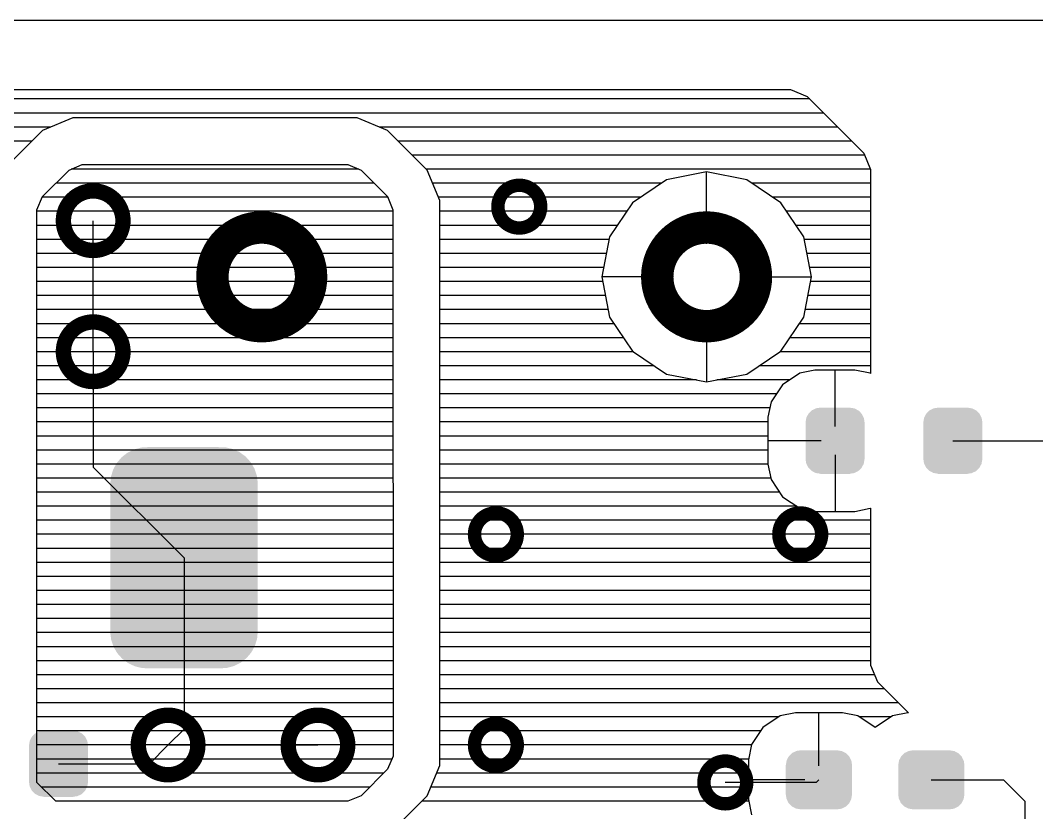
# Model space of a CAD drawing. Extents: x 295 to 953, y 10 to 290.
# Drawn here: x 756.46 to 784.03, y 248.5 to 270 of the extents above; entities that cross this region are included whole.
import ezdxf

# ---------------------------------------------------------------- set-up
doc = ezdxf.new("R2010")
doc.units = 0
doc.header["$LTSCALE"] = 5
doc.header["$MEASUREMENT"] = 0
doc.layers.get('0').update_dxf_attribs({"linetype": 'CONTINUOUS', "lineweight": 25})

msp = doc.modelspace()

# ---------------------------------------------------------------- linework, layer by layer
for p, q in [((586.482, 270), (794.478, 270)), ((586.482, 270), (794.478, 270)), ((664.917, 268.12), (777.358, 268.12)), ((777.358, 268.12), (777.805, 267.932)), ((777.876, 267.866), (709.342, 267.866)), ((777.805, 267.932), (779.339, 266.398)), ((778.257, 267.485), (710.536, 267.485)), ((757.891, 267.358), (757.069, 267.013)), ((765.598, 267.358), (757.891, 267.358)), ((766.421, 267.013), (765.598, 267.358)), ((757.277, 267.104), (739.289, 267.104)), ((757.069, 267.013), (755.992, 265.936)), ((778.638, 267.104), (766.213, 267.104)), ((767.498, 265.936), (766.421, 267.013)), ((756.774, 266.723), (739.791, 266.723)), ((779.019, 266.723), (766.715, 266.723)), ((779.365, 266.342), (767.096, 266.342)), ((779.339, 266.398), (779.527, 265.951)), ((757.785, 265.936), (758.145, 266.088)), ((758.145, 266.088), (759.964, 266.088)), ((759.964, 266.088), (765.344, 266.088)), ((765.344, 266.088), (765.705, 265.936)), ((757.069, 265.219), (757.785, 265.936)), ((765.649, 265.961), (757.841, 265.961)), ((765.705, 265.936), (766.421, 265.219)), ((779.522, 265.961), (767.477, 265.961)), ((767.838, 265.113), (767.498, 265.936)), ((775.077, 265.885), (773.99, 265.671)), ((775.077, 263.939), (775.077, 265.885)), ((776.169, 265.671), (775.077, 265.885)), ((779.527, 265.951), (779.527, 260.419)), ((766.065, 265.58), (757.424, 265.58)), ((773.853, 265.58), (767.65, 265.58)), ((773.99, 265.671), (773.065, 265.052)), ((777.094, 265.052), (776.169, 265.671)), ((779.527, 265.58), (776.306, 265.58)), ((756.916, 264.859), (757.069, 265.219)), ((766.431, 265.199), (757.058, 265.199)), ((766.421, 265.219), (766.568, 264.859)), ((773.284, 265.199), (767.808, 265.199)), ((779.527, 265.199), (776.875, 265.199)), ((767.843, 249.786), (767.838, 265.113)), ((773.065, 265.052), (772.446, 264.127)), ((777.714, 264.127), (777.094, 265.052)), ((756.916, 250.34), (756.916, 264.859)), ((766.573, 264.818), (756.916, 264.818)), ((766.568, 264.859), (766.573, 250.04)), ((772.908, 264.818), (767.843, 264.818)), ((779.527, 264.818), (777.251, 264.818)), ((766.573, 264.437), (756.916, 264.437)), ((758.44, 261.008), (758.44, 264.564)), ((772.654, 264.437), (767.843, 264.437)), ((779.527, 264.437), (777.505, 264.437)), ((772.446, 264.127), (772.232, 263.04)), ((777.927, 263.04), (777.714, 264.127)), ((766.573, 264.056), (756.916, 264.056)), ((772.436, 264.056), (767.843, 264.056)), ((779.527, 264.056), (777.724, 264.056)), ((766.573, 263.675), (756.916, 263.675)), ((772.359, 263.675), (767.843, 263.675)), ((779.527, 263.675), (777.8, 263.675)), ((766.573, 263.294), (756.916, 263.294)), ((772.283, 263.294), (767.843, 263.294)), ((779.527, 263.294), (777.876, 263.294)), ((774.178, 263.04), (772.232, 263.04)), ((772.232, 263.04), (772.446, 261.948)), ((775.981, 263.04), (777.927, 263.04)), ((777.714, 261.948), (777.927, 263.04)), ((766.573, 262.913), (756.916, 262.913)), ((772.258, 262.913), (767.843, 262.913)), ((779.527, 262.913), (777.902, 262.913)), ((766.573, 262.532), (756.916, 262.532)), ((772.334, 262.532), (767.843, 262.532)), ((779.527, 262.532), (777.825, 262.532)), ((766.573, 262.151), (756.916, 262.151)), ((772.41, 262.151), (767.843, 262.151)), ((772.446, 261.948), (773.065, 261.023)), ((775.077, 262.136), (775.077, 260.19)), ((777.094, 261.023), (777.714, 261.948)), ((779.527, 262.151), (777.749, 262.151)), ((766.573, 261.77), (756.916, 261.77)), ((772.568, 261.77), (767.843, 261.77)), ((779.527, 261.77), (777.592, 261.77)), ((766.573, 261.389), (756.916, 261.389)), ((772.822, 261.389), (767.843, 261.389)), ((779.527, 261.389), (777.338, 261.389)), ((766.573, 261.008), (756.916, 261.008)), ((758.44, 261.008), (758.44, 257.879)), ((773.091, 261.008), (767.843, 261.008)), ((773.065, 261.023), (773.99, 260.403)), ((776.169, 260.403), (777.094, 261.023)), ((779.527, 261.008), (777.068, 261.008)), ((766.573, 260.627), (756.916, 260.627)), ((773.66, 260.627), (767.843, 260.627)), ((779.527, 260.627), (776.5, 260.627)), ((778.018, 260.51), (777.607, 260.424)), ((779.1, 260.51), (778.018, 260.51)), ((778.562, 258.976), (778.562, 260.51)), ((779.512, 260.424), (779.1, 260.51)), ((766.573, 260.246), (756.916, 260.246)), ((774.803, 260.246), (767.843, 260.246)), ((773.99, 260.403), (775.077, 260.19)), ((775.077, 260.19), (776.169, 260.403)), ((777.333, 260.246), (775.357, 260.246)), ((777.607, 260.424), (777.14, 260.114)), ((779.527, 260.419), (779.512, 260.424)), ((777.14, 260.114), (776.825, 259.647)), ((766.573, 259.865), (756.916, 259.865)), ((776.972, 259.865), (767.843, 259.865)), ((766.573, 259.484), (756.916, 259.484)), ((776.794, 259.484), (767.843, 259.484)), ((776.825, 259.647), (776.743, 259.23)), ((776.743, 259.23), (776.743, 257.955)), ((766.573, 259.103), (756.916, 259.103)), ((776.743, 259.103), (767.843, 259.103)), ((766.573, 258.722), (756.916, 258.722)), ((776.743, 258.722), (767.843, 258.722)), ((778.181, 258.595), (776.743, 258.595)), ((781.757, 258.595), (789.073, 258.595)), ((766.573, 258.341), (756.916, 258.341)), ((776.743, 258.341), (767.843, 258.341)), ((778.562, 258.214), (778.562, 256.675)), ((766.573, 257.96), (756.916, 257.96)), ((758.44, 257.879), (760.904, 255.42)), ((776.743, 257.96), (767.843, 257.96)), ((776.743, 257.955), (776.825, 257.538)), ((766.573, 257.579), (756.916, 257.579)), ((776.82, 257.579), (767.843, 257.579)), ((776.825, 257.538), (777.14, 257.071)), ((766.573, 257.198), (756.916, 257.198)), ((777.058, 257.198), (767.843, 257.198)), ((777.14, 257.071), (777.607, 256.761)), ((766.573, 256.817), (756.916, 256.817)), ((777.526, 256.817), (767.843, 256.817)), ((777.607, 256.761), (778.018, 256.675)), ((778.018, 256.675), (779.1, 256.675)), ((779.1, 256.675), (779.512, 256.761)), ((779.512, 256.761), (779.522, 256.766)), ((779.522, 256.766), (779.522, 252.88)), ((766.573, 256.436), (756.916, 256.436)), ((779.522, 256.436), (767.843, 256.436)), ((766.573, 256.055), (756.916, 256.055)), ((779.522, 256.055), (767.843, 256.055)), ((766.573, 255.674), (756.916, 255.674)), ((779.522, 255.674), (767.843, 255.674)), ((766.573, 255.293), (756.916, 255.293)), ((760.904, 255.42), (760.904, 250.767)), ((779.522, 255.293), (767.843, 255.293)), ((766.573, 254.912), (756.916, 254.912)), ((779.522, 254.912), (767.843, 254.912)), ((766.573, 254.531), (756.916, 254.531)), ((779.522, 254.531), (767.843, 254.531)), ((766.573, 254.15), (756.916, 254.15)), ((779.522, 254.15), (767.843, 254.15)), ((766.573, 253.769), (756.916, 253.769)), ((779.522, 253.769), (767.843, 253.769)), ((766.573, 253.388), (756.916, 253.388)), ((779.522, 253.388), (767.843, 253.388)), ((766.573, 253.007), (756.916, 253.007)), ((779.522, 253.007), (767.843, 253.007)), ((779.522, 252.88), (779.522, 252.504)), ((766.573, 252.626), (756.916, 252.626)), ((779.522, 252.626), (767.843, 252.626)), ((766.573, 252.245), (756.916, 252.245)), ((779.634, 252.245), (767.843, 252.245)), ((779.522, 252.504), (779.71, 252.057)), ((779.71, 252.057), (780.553, 251.214)), ((766.573, 251.864), (756.916, 251.864)), ((779.903, 251.864), (767.843, 251.864)), ((766.573, 251.483), (756.916, 251.483)), ((780.284, 251.483), (767.843, 251.483)), ((777.074, 251.132), (776.606, 250.818)), ((777.49, 251.214), (777.074, 251.132)), ((778.765, 251.214), (777.49, 251.214)), ((778.125, 249.776), (778.125, 251.214)), ((779.182, 251.132), (778.765, 251.214)), ((779.649, 250.818), (779.182, 251.132)), ((780.122, 251.132), (779.654, 250.818)), ((780.538, 251.214), (780.122, 251.132)), ((780.553, 251.214), (780.538, 251.214)), ((766.573, 251.102), (756.916, 251.102)), ((777.028, 251.102), (767.843, 251.102)), ((780.076, 251.102), (779.227, 251.102)), ((766.573, 250.721), (756.916, 250.721)), ((760.904, 250.767), (760.472, 250.34)), ((776.54, 250.721), (767.843, 250.721)), ((776.606, 250.818), (776.296, 250.35)), ((779.654, 250.818), (779.649, 250.812)), ((779.649, 250.812), (779.649, 250.818)), ((766.573, 250.34), (756.916, 250.34)), ((756.916, 249.324), (756.916, 250.34)), ((759.964, 249.832), (760.472, 250.34)), ((760.472, 250.34), (764.536, 250.34)), ((776.291, 250.34), (767.843, 250.34)), ((776.296, 250.35), (776.21, 249.939)), ((766.573, 250.04), (766.421, 249.68)), ((766.538, 249.959), (756.916, 249.959)), ((757.5, 249.832), (759.964, 249.832)), ((767.498, 248.963), (767.843, 249.786)), ((776.215, 249.959), (767.843, 249.959)), ((776.21, 249.939), (776.21, 248.857)), ((766.319, 249.578), (756.916, 249.578)), ((766.421, 249.68), (765.705, 248.963)), ((776.21, 249.578), (767.752, 249.578)), ((757.424, 248.816), (756.916, 249.324)), ((778.054, 249.324), (775.585, 249.324)), ((777.744, 249.395), (776.21, 249.395)), ((778.125, 249.395), (778.054, 249.324)), ((781.173, 249.395), (783.134, 249.395)), ((783.134, 249.395), (783.713, 248.816)), ((765.938, 249.197), (757.043, 249.197)), ((765.705, 248.963), (765.344, 248.816)), ((766.421, 247.886), (767.498, 248.963)), ((776.21, 249.197), (767.594, 249.197)), ((765.344, 248.816), (757.424, 248.816)), ((765.344, 248.816), (757.424, 248.816)), ((776.22, 248.816), (767.35, 248.816)), ((776.21, 248.857), (776.296, 248.445)), ((783.713, 248.816), (783.713, 244.244))]:
    msp.add_line(p, q)
for points, const_width in [([(759.248, 264.564, -1), (757.632, 264.564, -1)], 0.417), ([(770.578, 264.945, -1), (769.417, 264.945, -1)], 0.363), ([(764.351, 263.04, -1), (761.674, 263.04, -1)], 0.879), ([(776.416, 263.04, -1), (773.739, 263.04, -1)], 0.879), ([(759.248, 261.008, -1), (757.632, 261.008, -1)], 0.417), ([(769.943, 256.055, -1), (768.782, 256.055, -1)], 0.363), ([(778.198, 256.055, -1), (777.037, 256.055, -1)], 0.363), ([(761.28, 250.34, -1), (759.664, 250.34, -1)], 0.417), ([(765.344, 250.34, -1), (763.728, 250.34, -1)], 0.417), ([(769.943, 250.34, -1), (768.782, 250.34, -1)], 0.363), ([(776.166, 249.324, -1), (775.005, 249.324, -1)], 0.363)]:
    msp.add_lwpolyline(points, format="xyb", close=True, dxfattribs=dict(const_width=const_width))
for points in [[(779.279, 259.333), (779.201, 259.412), (777.843, 259.333), (777.926, 259.412)], [(779.201, 259.412), (779.185, 259.42), (777.926, 259.412), (777.934, 259.42)], [(779.185, 259.42), (779.089, 259.471), (777.934, 259.42), (778.04, 259.471)], [(779.089, 259.471), (779.063, 259.475), (778.04, 259.471), (778.049, 259.475)], [(779.063, 259.475), (778.963, 259.491), (778.049, 259.475), (778.161, 259.491)], [(778.963, 259.491), (778.963, 259.494), (778.161, 259.491), (778.161, 259.494)], [(782.474, 259.333), (782.397, 259.412), (781.038, 259.333), (781.121, 259.412)], [(782.397, 259.412), (782.381, 259.42), (781.121, 259.412), (781.13, 259.42)], [(782.381, 259.42), (782.284, 259.471), (781.13, 259.42), (781.235, 259.471)], [(782.284, 259.471), (782.258, 259.475), (781.235, 259.471), (781.244, 259.475)], [(782.258, 259.475), (782.159, 259.491), (781.244, 259.475), (781.356, 259.491)], [(782.159, 259.491), (782.159, 259.494), (781.356, 259.491), (781.356, 259.494)], [(779.362, 259.095), (779.345, 259.207), (777.762, 259.095), (777.781, 259.207)], [(779.345, 259.207), (779.339, 259.22), (777.781, 259.207), (777.783, 259.22)], [(779.339, 259.22), (779.29, 259.321), (777.783, 259.22), (777.837, 259.321)], [(779.29, 259.321), (779.279, 259.333), (777.837, 259.321), (777.843, 259.333)], [(782.557, 259.095), (782.54, 259.207), (780.957, 259.095), (780.976, 259.207)], [(782.54, 259.207), (782.534, 259.22), (780.976, 259.207), (780.978, 259.22)], [(782.534, 259.22), (782.485, 259.321), (780.978, 259.22), (781.032, 259.321)], [(782.485, 259.321), (782.474, 259.333), (781.032, 259.321), (781.038, 259.333)], [(779.362, 259.093), (779.362, 259.095), (777.762, 259.093), (777.762, 259.095)], [(779.362, 258.097), (779.362, 259.093), (777.762, 258.097), (777.762, 259.093)], [(782.557, 259.093), (782.557, 259.095), (780.957, 259.093), (780.957, 259.095)], [(782.557, 258.097), (782.557, 259.093), (780.957, 258.097), (780.957, 259.093)], [(762.414, 258.283), (762.252, 258.358), (759.4, 258.283), (759.55, 258.358)], [(762.252, 258.358), (762.231, 258.368), (759.55, 258.358), (759.587, 258.368)], [(762.231, 258.368), (762.053, 258.41), (759.587, 258.368), (759.744, 258.41)], [(762.053, 258.41), (762.035, 258.414), (759.744, 258.41), (759.816, 258.414)], [(762.035, 258.414), (761.833, 258.42), (759.816, 258.414), (759.917, 258.42)], [(759.974, 258.42), (759.945, 258.421), (759.917, 258.42), (759.945, 258.421)], [(762.711, 258.014), (762.594, 258.144), (759.1, 258.014), (759.211, 258.144)], [(762.594, 258.144), (762.576, 258.164), (759.211, 258.144), (759.236, 258.164)], [(762.576, 258.164), (762.434, 258.268), (759.236, 258.164), (759.369, 258.268)], [(762.434, 258.268), (762.414, 258.283), (759.369, 258.268), (759.4, 258.283)], [(779.362, 258.095), (779.362, 258.097), (777.762, 258.095), (777.762, 258.097)], [(779.343, 257.983), (779.362, 258.095), (777.779, 257.983), (777.762, 258.095)], [(782.557, 258.095), (782.557, 258.097), (780.957, 258.095), (780.957, 258.097)], [(782.538, 257.983), (782.557, 258.095), (780.974, 257.983), (780.957, 258.095)], [(762.879, 257.65), (762.823, 257.814), (758.932, 257.65), (758.983, 257.814)], [(762.823, 257.814), (762.813, 257.841), (758.983, 257.814), (758.997, 257.841)], [(762.813, 257.841), (762.725, 257.991), (758.997, 257.841), (759.08, 257.991)], [(762.725, 257.991), (762.711, 258.014), (759.08, 257.991), (759.1, 258.014)], [(779.341, 257.97), (779.343, 257.983), (777.785, 257.97), (777.779, 257.983)], [(779.287, 257.869), (779.341, 257.97), (777.834, 257.869), (777.785, 257.97)], [(779.281, 257.857), (779.287, 257.869), (777.845, 257.857), (777.834, 257.869)], [(779.198, 257.778), (779.281, 257.857), (777.923, 257.778), (777.845, 257.857)], [(779.19, 257.77), (779.198, 257.778), (777.939, 257.77), (777.923, 257.778)], [(779.084, 257.719), (779.19, 257.77), (778.035, 257.719), (777.939, 257.77)], [(782.536, 257.97), (782.538, 257.983), (780.981, 257.97), (780.974, 257.983)], [(782.483, 257.869), (782.536, 257.97), (781.03, 257.869), (780.981, 257.97)], [(782.477, 257.857), (782.483, 257.869), (781.041, 257.857), (781.03, 257.869)], [(782.394, 257.778), (782.477, 257.857), (781.118, 257.778), (781.041, 257.857)], [(782.385, 257.77), (782.394, 257.778), (781.134, 257.77), (781.118, 257.778)], [(782.279, 257.719), (782.385, 257.77), (781.231, 257.719), (781.134, 257.77)], [(762.905, 257.451), (762.883, 257.622), (758.905, 257.451), (758.923, 257.622)], [(762.883, 257.622), (762.879, 257.65), (758.923, 257.622), (758.932, 257.65)], [(779.075, 257.715), (779.084, 257.719), (778.061, 257.715), (778.035, 257.719)], [(778.963, 257.699), (779.075, 257.715), (778.161, 257.699), (778.061, 257.715)], [(778.963, 257.696), (778.963, 257.699), (778.161, 257.696), (778.161, 257.699)], [(782.27, 257.715), (782.279, 257.719), (781.257, 257.715), (781.231, 257.719)], [(782.159, 257.699), (782.27, 257.715), (781.356, 257.699), (781.257, 257.715)], [(782.159, 257.696), (782.159, 257.699), (781.356, 257.696), (781.356, 257.699)], [(762.905, 257.422), (762.905, 257.451), (758.902, 257.422), (758.905, 257.451)], [(762.903, 257.351), (762.905, 257.422), (758.905, 257.351), (758.902, 257.422)], [(762.903, 257.35), (762.903, 257.351), (758.905, 257.35), (758.905, 257.351)], [(762.903, 253.489), (762.903, 257.35), (758.905, 253.489), (758.905, 257.35)], [(762.905, 253.418), (762.903, 253.489), (758.902, 253.418), (758.905, 253.489)], [(762.902, 253.389), (762.905, 253.418), (758.903, 253.389), (758.902, 253.418)], [(762.885, 253.218), (762.902, 253.389), (758.925, 253.218), (758.903, 253.389)], [(762.876, 253.19), (762.885, 253.218), (758.929, 253.19), (758.925, 253.218)], [(762.825, 253.026), (762.876, 253.19), (758.985, 253.026), (758.929, 253.19)], [(762.81, 252.999), (762.825, 253.026), (758.995, 252.999), (758.985, 253.026)], [(762.728, 252.849), (762.81, 252.999), (759.083, 252.849), (758.995, 252.999)], [(762.708, 252.826), (762.728, 252.849), (759.097, 252.826), (759.083, 252.849)], [(762.597, 252.696), (762.708, 252.826), (759.214, 252.696), (759.097, 252.826)], [(762.572, 252.676), (762.597, 252.696), (759.232, 252.676), (759.214, 252.696)], [(762.439, 252.572), (762.572, 252.676), (759.373, 252.572), (759.232, 252.676)], [(762.408, 252.557), (762.439, 252.572), (759.394, 252.557), (759.373, 252.572)], [(762.258, 252.482), (762.408, 252.557), (759.556, 252.482), (759.394, 252.557)], [(762.221, 252.472), (762.258, 252.482), (759.577, 252.472), (759.556, 252.482)], [(762.064, 252.43), (762.221, 252.472), (759.755, 252.43), (759.577, 252.472)], [(761.992, 252.426), (762.064, 252.43), (759.773, 252.426), (759.755, 252.43)], [(761.891, 252.42), (761.992, 252.426), (759.974, 252.42), (759.773, 252.426)], [(761.863, 252.419), (761.891, 252.42), (761.863, 252.419), (761.833, 252.42)], [(758.217, 250.57), (758.14, 250.649), (756.781, 250.57), (756.864, 250.649)], [(758.14, 250.649), (758.124, 250.657), (756.864, 250.649), (756.873, 250.657)], [(758.124, 250.657), (758.027, 250.708), (756.873, 250.657), (756.978, 250.708)], [(758.027, 250.708), (758.001, 250.712), (756.978, 250.708), (756.987, 250.712)], [(758.001, 250.712), (757.902, 250.728), (756.987, 250.712), (757.099, 250.728)], [(757.902, 250.728), (757.902, 250.731), (757.099, 250.728), (757.099, 250.731)], [(758.3, 250.332), (758.283, 250.444), (756.7, 250.332), (756.719, 250.444)], [(758.3, 250.33), (758.3, 250.332), (756.7, 250.33), (756.7, 250.332)], [(758.3, 249.334), (758.3, 250.33), (756.7, 249.334), (756.7, 250.33)], [(758.283, 250.444), (758.277, 250.457), (756.719, 250.444), (756.721, 250.457)], [(758.277, 250.457), (758.228, 250.558), (756.721, 250.457), (756.775, 250.558)], [(758.228, 250.558), (758.217, 250.57), (756.775, 250.558), (756.781, 250.57)], [(778.951, 250.023), (778.94, 250.034), (777.302, 250.023), (777.307, 250.034)], [(778.94, 250.034), (778.863, 250.115), (777.307, 250.034), (777.39, 250.115)], [(778.863, 250.115), (778.848, 250.123), (777.39, 250.115), (777.398, 250.123)], [(778.848, 250.123), (778.751, 250.174), (777.398, 250.123), (777.504, 250.174)], [(778.751, 250.174), (778.726, 250.178), (777.504, 250.174), (777.512, 250.178)], [(778.726, 250.178), (778.625, 250.195), (777.512, 250.178), (777.625, 250.195)], [(781.999, 250.023), (781.988, 250.034), (780.35, 250.023), (780.355, 250.034)], [(781.988, 250.034), (781.911, 250.115), (780.355, 250.034), (780.438, 250.115)], [(781.911, 250.115), (781.896, 250.123), (780.438, 250.115), (780.446, 250.123)], [(781.896, 250.123), (781.799, 250.174), (780.446, 250.123), (780.552, 250.174)], [(781.799, 250.174), (781.774, 250.178), (780.552, 250.174), (780.56, 250.178)], [(781.774, 250.178), (781.673, 250.195), (780.56, 250.178), (780.673, 250.195)], [(779.024, 248.994), (779.024, 249.796), (777.226, 248.994), (777.226, 249.796)], [(779.022, 249.796), (779.006, 249.909), (777.228, 249.796), (777.247, 249.909)], [(779.006, 249.909), (778.999, 249.922), (777.247, 249.909), (777.249, 249.922)], [(778.999, 249.922), (778.951, 250.023), (777.249, 249.922), (777.302, 250.023)], [(782.072, 248.994), (782.072, 249.796), (780.274, 248.994), (780.274, 249.796)], [(782.07, 249.796), (782.054, 249.909), (780.276, 249.796), (780.295, 249.909)], [(782.054, 249.909), (782.047, 249.922), (780.295, 249.909), (780.297, 249.922)], [(782.047, 249.922), (781.999, 250.023), (780.297, 249.922), (780.35, 250.023)], [(758.3, 249.332), (758.3, 249.334), (756.7, 249.332), (756.7, 249.334)], [(758.281, 249.22), (758.3, 249.332), (756.717, 249.22), (756.7, 249.332)], [(758.279, 249.207), (758.281, 249.22), (756.724, 249.207), (756.717, 249.22)], [(758.226, 249.106), (758.279, 249.207), (756.773, 249.106), (756.724, 249.207)], [(758.22, 249.094), (758.226, 249.106), (756.784, 249.094), (756.773, 249.106)], [(758.137, 249.015), (758.22, 249.094), (756.861, 249.015), (756.784, 249.094)], [(758.128, 249.007), (758.137, 249.015), (756.877, 249.007), (756.861, 249.015)], [(758.022, 248.956), (758.128, 249.007), (756.974, 248.956), (756.877, 249.007)], [(758.013, 248.952), (758.022, 248.956), (757, 248.952), (756.974, 248.956)], [(757.902, 248.936), (758.013, 248.952), (757.099, 248.936), (757, 248.952)], [(757.902, 248.933), (757.902, 248.936), (757.099, 248.933), (757.099, 248.936)], [(779.004, 248.881), (779.022, 248.994), (777.245, 248.881), (777.228, 248.994)], [(782.052, 248.881), (782.07, 248.994), (780.293, 248.881), (780.276, 248.994)], [(779.002, 248.869), (779.004, 248.881), (777.251, 248.869), (777.245, 248.881)], [(778.949, 248.767), (779.002, 248.869), (777.299, 248.767), (777.251, 248.869)], [(778.943, 248.756), (778.949, 248.767), (777.31, 248.756), (777.299, 248.767)], [(778.86, 248.675), (778.943, 248.756), (777.387, 248.675), (777.31, 248.756)], [(778.852, 248.667), (778.86, 248.675), (777.402, 248.667), (777.387, 248.675)], [(778.746, 248.616), (778.852, 248.667), (777.5, 248.616), (777.402, 248.667)], [(782.05, 248.869), (782.052, 248.881), (780.299, 248.869), (780.293, 248.881)], [(781.997, 248.767), (782.05, 248.869), (780.347, 248.767), (780.299, 248.869)], [(781.991, 248.756), (781.997, 248.767), (780.358, 248.756), (780.347, 248.767)], [(781.908, 248.675), (781.991, 248.756), (780.435, 248.675), (780.358, 248.756)], [(781.9, 248.667), (781.908, 248.675), (780.45, 248.667), (780.435, 248.675)], [(781.794, 248.616), (781.9, 248.667), (780.548, 248.616), (780.45, 248.667)], [(778.738, 248.612), (778.746, 248.616), (777.524, 248.612), (777.5, 248.616)], [(778.625, 248.595), (778.738, 248.612), (777.625, 248.595), (777.524, 248.612)], [(781.786, 248.612), (781.794, 248.616), (780.572, 248.612), (780.548, 248.616)], [(781.673, 248.595), (781.786, 248.612), (780.673, 248.595), (780.572, 248.612)]]:
    msp.add_solid(points)

doc.saveas('drawing.dxf')
